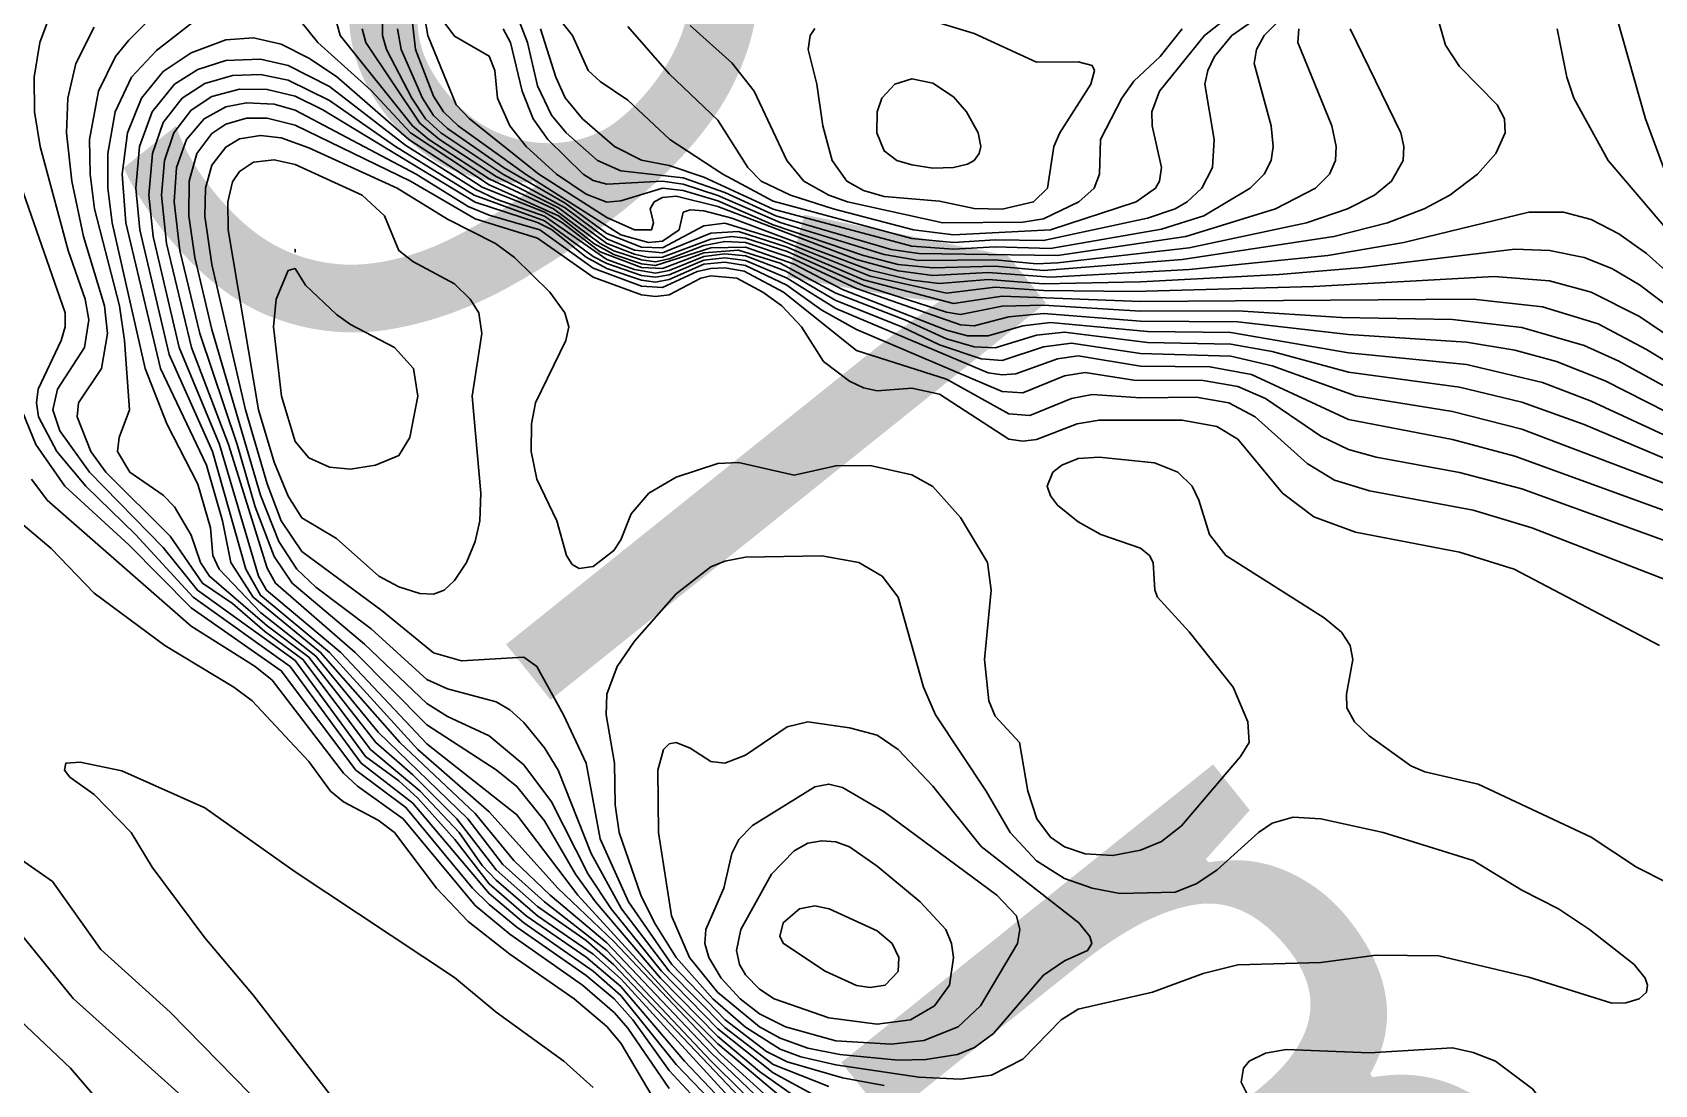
# Model space of a CAD drawing. Extents: x 474277 to 475042, y 254928 to 255625.
# Drawn here: x 474812.76 to 474830.7, y 255439.31 to 255450.95 of the extents above; entities that cross this region are included whole.
import ezdxf

# ---------------------------------------------------------------- set-up
doc = ezdxf.new("R2010")
doc.units = 0
doc.header["$MEASUREMENT"] = 0
doc.layers.add('BaseMapV2_DTM_export_MonNov09090547073261 — entities', color=1, linetype='CONTINUOUS')
doc.styles.get("Standard").update_dxf_attribs({"font": 'romans.shx'})

msp = doc.modelspace()

# ---------------------------------------------------------------- linework, layer by layer
at = {"layer": 'BaseMapV2_DTM_export_MonNov09090547073261 — entities', "color": 15, "linetype": 'Continuous', "true_color": 0xb7484b}
for points in [[(474820.93, 255438.799, 91.25), (474819.191, 255440.635, 91.25), (474818.884, 255440.903, 91.25), (474818.348, 255441.279, 91.25), (474817.888, 255441.685, 91.25), (474817.453, 255442.249, 91.25), (474816.967, 255442.737, 91.25), (474816.559, 255443.093, 91.25), (474815.817, 255444.039, 91.25), (474815.357, 255444.385, 91.25), (474814.717, 255444.933, 91.25), (474814.62, 255445.086, 91.25), (474814.514, 255445.388, 91.25), (474814.33, 255445.7, 91.25), (474814.207, 255445.831, 91.25), (474813.836, 255446.083, 91.25), (474813.7, 255446.313, 91.25), (474813.718, 255446.467, 91.25), (474813.833, 255446.773, 91.25), (474813.777, 255447.54, 91.25), (474813.721, 255447.923, 91.25), (474813.446, 255448.997, 91.25), (474813.398, 255449.38, 91.25), (474813.392, 255449.764, 91.25), (474813.488, 255450.3, 91.25), (474813.678, 255450.684, 91.25), (474813.824, 255450.863, 91.25), (474814.974, 255452.009, 91.25)], [(474817.014, 255451.604, 90), (474817.133, 255450.914, 90), (474817.448, 255450.147, 90), (474817.593, 255449.994, 90), (474818.36, 255449.38, 90), (474819.114, 255448.903, 90), (474819.419, 255448.767, 90), (474819.608, 255448.767, 90), (474819.628, 255448.844, 90), (474819.591, 255448.997, 90), (474819.638, 255449.074, 90), (474819.728, 255449.122, 90), (474819.881, 255449.138, 90), (474820.341, 255449.023, 90), (474821.875, 255448.437, 90), (474822.335, 255448.312, 90), (474822.718, 255448.262, 90), (474823.332, 255448.294, 90), (474824.022, 255448.242, 90), (474825.555, 255448.328, 90), (474827.089, 255448.483, 90), (474827.932, 255448.627, 90), (474829.312, 255448.961, 90), (474829.696, 255448.96, 90), (474830.002, 255448.879, 90), (474830.309, 255448.72, 90), (474830.616, 255448.503, 90), (474831.603, 255447.617, 90)], [(474830.156, 255451.571, 89.5), (474830.602, 255449.994, 89.5), (474830.803, 255449.457, 89.5)], [(474820.955, 255438.889, 91.5), (474820.265, 255439.573, 91.5), (474819.114, 255440.792, 91.5), (474818.423, 255441.329, 91.5), (474817.964, 255441.744, 91.5), (474817.575, 255442.249, 91.5), (474816.584, 255443.206, 91.5), (474815.894, 255444.05, 91.5), (474815.281, 255444.533, 91.5), (474814.823, 255445.01, 91.5), (474814.756, 255445.163, 91.5), (474814.727, 255445.47, 91.5), (474814.59, 255445.952, 91.5), (474814.245, 255446.62, 91.5), (474814.005, 255447.233, 91.5), (474813.641, 255448.844, 91.5), (474813.593, 255449.227, 91.5), (474813.592, 255449.61, 91.5), (474813.673, 255450.07, 91.5), (474813.855, 255450.454, 91.5), (474814.13, 255450.748, 91.5), (474814.929, 255451.374, 91.5)], [(474816.637, 255451.374, 90.75), (474816.631, 255450.914, 90.75), (474816.675, 255450.76, 90.75), (474816.956, 255450.224, 90.75), (474817.109, 255449.994, 90.75), (474817.276, 255449.84, 90.75), (474817.963, 255449.38, 90.75), (474818.654, 255449.01, 90.75), (474819.114, 255448.665, 90.75), (474819.421, 255448.539, 90.75), (474819.728, 255448.511, 90.75), (474820.265, 255448.73, 90.75), (474820.571, 255448.746, 90.75), (474821.108, 255448.575, 90.75), (474821.951, 255448.214, 90.75), (474822.948, 255447.95, 90.75), (474823.485, 255448.033, 90.75), (474825.018, 255447.973, 90.75), (474828.699, 255447.997, 90.75), (474829.466, 255447.914, 90.75), (474830.079, 255447.725, 90.75), (474830.616, 255447.443, 90.75), (474831.713, 255446.773, 90.75)], [(474816.919, 255451.45, 90.25), (474816.998, 255450.76, 90.25), (474817.197, 255450.245, 90.25), (474817.305, 255450.07, 90.25), (474817.47, 255449.917, 90.25), (474818.213, 255449.38, 90.25), (474819.268, 255448.712, 90.25), (474819.574, 255448.624, 90.25), (474819.728, 255448.639, 90.25), (474819.914, 255448.767, 90.25), (474819.958, 255448.96, 90.25), (474820.034, 255448.986, 90.25), (474820.188, 255448.977, 90.25), (474820.495, 255448.896, 90.25), (474822.028, 255448.319, 90.25), (474822.488, 255448.21, 90.25), (474822.795, 255448.17, 90.25), (474823.332, 255448.216, 90.25), (474823.945, 255448.169, 90.25), (474825.018, 255448.189, 90.25), (474826.552, 255448.271, 90.25), (474827.472, 255448.347, 90.25), (474829.159, 255448.55, 90.25), (474829.542, 255448.538, 90.25), (474829.926, 255448.458, 90.25), (474830.232, 255448.336, 90.25), (474830.539, 255448.157, 90.25), (474831.862, 255447.157, 90.25)], [(474818.348, 255451.401, 88.75), (474818.734, 255450.914, 88.75), (474818.905, 255450.53, 88.75), (474819.038, 255450.405, 88.75), (474819.344, 255450.202, 88.75), (474819.809, 255449.764, 88.75), (474820.395, 255449.38, 88.75), (474820.955, 255449.084, 88.75), (474822.488, 255448.671, 88.75), (474822.948, 255448.625, 88.75), (474823.408, 255448.654, 88.75), (474823.945, 255448.646, 88.75), (474825.095, 255448.894, 88.75), (474825.401, 255448.997, 88.75), (474825.532, 255449.074, 88.75), (474825.695, 255449.227, 88.75), (474825.814, 255449.457, 88.75), (474825.833, 255449.764, 88.75), (474825.73, 255450.377, 88.75), (474825.761, 255450.53, 88.75), (474825.834, 255450.684, 88.75), (474826.029, 255450.914, 88.75), (474826.475, 255451.226, 88.75)], [(474818.381, 255450.99, 89), (474818.55, 255450.454, 89), (474818.654, 255450.225, 89), (474818.844, 255449.994, 89), (474819.197, 255449.687, 89), (474819.498, 255449.538, 89), (474819.804, 255449.479, 89), (474820.188, 255449.348, 89), (474820.955, 255448.996, 89), (474822.488, 255448.586, 89), (474822.948, 255448.553, 89), (474823.408, 255448.576, 89), (474824.022, 255448.56, 89), (474825.248, 255448.772, 89), (474825.717, 255448.92, 89), (474826.232, 255449.227, 89), (474826.386, 255449.38, 89), (474826.463, 255449.534, 89), (474826.484, 255449.687, 89), (474826.464, 255449.917, 89), (474826.276, 255450.607, 89), (474826.299, 255450.76, 89), (474826.384, 255450.914, 89), (474826.84, 255451.374, 89)], [(474820.801, 255438.695, 90.75), (474819.972, 255439.566, 90.75), (474819.268, 255440.393, 90.75), (474818.884, 255440.72, 90.75), (474818.222, 255441.176, 90.75), (474817.811, 255441.531, 90.75), (474817.432, 255442.019, 90.75), (474817.021, 255442.479, 90.75), (474816.814, 255442.669, 90.75), (474816.444, 255442.939, 90.75), (474815.664, 255443.999, 90.75), (474814.586, 255444.78, 90.75), (474814.207, 255445.25, 90.75), (474813.389, 255446.083, 90.75), (474813.061, 255446.543, 90.75), (474812.986, 255446.773, 90.75), (474813.036, 255447.003, 90.75), (474813.335, 255447.463, 90.75), (474813.383, 255447.77, 90.75), (474813.343, 255448, 90.75), (474813.156, 255448.537, 90.75), (474812.845, 255449.687, 90.75), (474812.781, 255450.07, 90.75), (474812.777, 255450.454, 90.75), (474812.841, 255450.837, 90.75), (474812.98, 255451.213, 90.75)], [(474816.102, 255451.144, 91.25), (474816.164, 255450.914, 91.25), (474816.965, 255449.917, 91.25), (474817.145, 255449.764, 91.25), (474817.811, 255449.331, 91.25), (474818.522, 255448.997, 91.25), (474819.038, 255448.613, 91.25), (474819.191, 255448.532, 91.25), (474819.498, 255448.432, 91.25), (474819.651, 255448.413, 91.25), (474819.804, 255448.444, 91.25), (474820.188, 255448.594, 91.25), (474820.418, 255448.637, 91.25), (474820.648, 255448.624, 91.25), (474821.143, 255448.46, 91.25), (474821.875, 255448.115, 91.25), (474823.025, 255447.713, 91.25), (474823.178, 255447.705, 91.25), (474823.562, 255447.804, 91.25), (474823.945, 255447.839, 91.25), (474825.018, 255447.755, 91.25), (474826.092, 255447.748, 91.25), (474827.319, 255447.606, 91.25), (474828.622, 255447.522, 91.25), (474829.159, 255447.433, 91.25), (474829.619, 255447.308, 91.25), (474830.156, 255447.095, 91.25), (474831.306, 255446.513, 91.25)], [(474819.344, 255451.015, 88.5), (474819.804, 255450.491, 88.5), (474820.341, 255449.98, 88.5), (474820.672, 255449.457, 88.5), (474820.822, 255449.304, 88.5), (474821.145, 255449.15, 88.5), (474821.617, 255448.997, 88.5), (474822.506, 255448.767, 88.5), (474822.948, 255448.711, 88.5), (474824.022, 255448.766, 88.5), (474824.968, 255449.074, 88.5), (474825.183, 255449.227, 88.5), (474825.228, 255449.304, 88.5), (474825.25, 255449.457, 88.5), (474825.146, 255449.917, 88.5), (474825.141, 255450.07, 88.5), (474825.227, 255450.3, 88.5), (474825.725, 255450.914, 88.5), (474826.015, 255451.144, 88.5)], [(474823.485, 255448.996, 88), (474823.835, 255449.074, 88), (474823.988, 255449.227, 88), (474824.059, 255449.687, 88), (474824.125, 255449.84, 88), (474824.466, 255450.377, 88), (474824.509, 255450.53, 88), (474824.482, 255450.584, 88), (474824.328, 255450.625, 88), (474823.868, 255450.619, 88), (474823.178, 255450.936, 88), (474822.641, 255451.101, 88)], [(474820.737, 255438.876, 91), (474819.268, 255440.48, 91), (474818.961, 255440.753, 91), (474818.348, 255441.177, 91), (474817.888, 255441.569, 91), (474817.734, 255441.733, 91), (474817.478, 255442.096, 91), (474817.048, 255442.556, 91), (474816.499, 255443.016, 91), (474815.752, 255444.013, 91), (474815.331, 255444.32, 91), (474814.974, 255444.631, 91), (474814.641, 255444.856, 91), (474814.284, 255445.375, 91), (474813.57, 255446.083, 91), (474813.406, 255446.313, 91), (474813.253, 255446.697, 91), (474813.267, 255446.85, 91), (474813.524, 255447.233, 91), (474813.591, 255447.617, 91), (474813.557, 255447.923, 91), (474813.325, 255448.69, 91), (474813.195, 255449.304, 91), (474813.134, 255449.84, 91), (474813.15, 255450.224, 91), (474813.239, 255450.607, 91), (474813.44, 255451.007, 91)], [(474815.733, 255451.067, 91.5), (474815.918, 255450.837, 91.5), (474816.507, 255450.306, 91.5), (474816.94, 255449.84, 91.5), (474817.811, 255449.262, 91.5), (474818.578, 255448.92, 91.5), (474818.97, 255448.613, 91.5), (474819.191, 255448.491, 91.5), (474819.498, 255448.391, 91.5), (474819.651, 255448.372, 91.5), (474820.265, 255448.568, 91.5), (474820.648, 255448.575, 91.5), (474821.185, 255448.386, 91.5), (474821.721, 255448.106, 91.5), (474822.872, 255447.655, 91.5), (474823.102, 255447.592, 91.5), (474823.332, 255447.591, 91.5), (474823.715, 255447.705, 91.5), (474824.022, 255447.739, 91.5), (474825.095, 255447.639, 91.5), (474826.015, 255447.63, 91.5), (474827.319, 255447.406, 91.5), (474828.622, 255447.274, 91.5), (474829.466, 255447.077, 91.5), (474830.002, 255446.871, 91.5), (474831.204, 255446.313, 91.5)], [(474816.408, 255450.99, 91), (474816.448, 255450.837, 91), (474817.044, 255449.947, 91), (474817.262, 255449.764, 91), (474817.888, 255449.355, 91), (474818.578, 255449.01, 91), (474819.114, 255448.614, 91), (474819.421, 255448.495, 91), (474819.574, 255448.459, 91), (474819.728, 255448.464, 91), (474820.265, 255448.663, 91), (474820.495, 255448.693, 91), (474820.648, 255448.675, 91), (474821.108, 255448.526, 91), (474821.951, 255448.151, 91), (474822.872, 255447.853, 91), (474823.025, 255447.827, 91), (474823.485, 255447.921, 91), (474823.945, 255447.931, 91), (474825.018, 255447.864, 91), (474826.092, 255447.87, 91), (474827.242, 255447.797, 91), (474828.469, 255447.772, 91), (474829.236, 255447.684, 91), (474829.926, 255447.486, 91), (474830.309, 255447.311, 91), (474831.536, 255446.636, 91)], [(474816.798, 255450.99, 90.5), (474816.839, 255450.76, 90.5), (474817.074, 255450.224, 90.5), (474817.197, 255450.03, 90.5), (474817.351, 255449.886, 90.5), (474817.971, 255449.457, 90.5), (474818.654, 255449.061, 90.5), (474819.114, 255448.724, 90.5), (474819.498, 255448.573, 90.5), (474819.728, 255448.565, 90.5), (474820.188, 255448.81, 90.5), (474820.418, 255448.839, 90.5), (474821.031, 255448.652, 90.5), (474822.028, 255448.254, 90.5), (474822.872, 255448.066, 90.5), (474823.408, 255448.131, 90.5), (474823.945, 255448.094, 90.5), (474824.942, 255448.082, 90.5), (474826.935, 255448.137, 90.5), (474828.929, 255448.251, 90.5), (474829.542, 255448.203, 90.5), (474830.002, 255448.076, 90.5), (474830.539, 255447.806, 90.5), (474831.725, 255447.003, 90.5)], [(474817.309, 255451.067, 89.75), (474817.427, 255450.909, 89.75), (474817.811, 255450.687, 89.75), (474817.873, 255450.53, 89.75), (474817.905, 255450.224, 89.75), (474818.042, 255449.917, 89.75), (474818.222, 255449.687, 89.75), (474818.555, 255449.38, 89.75), (474818.884, 255449.16, 89.75), (474819.114, 255449.072, 89.75), (474819.268, 255449.088, 89.75), (474819.728, 255449.227, 89.75), (474819.958, 255449.201, 89.75), (474820.341, 255449.088, 89.75), (474820.955, 255448.822, 89.75), (474821.951, 255448.482, 89.75), (474822.335, 255448.382, 89.75), (474822.718, 255448.345, 89.75), (474823.408, 255448.364, 89.75), (474823.945, 255448.315, 89.75), (474825.478, 255448.436, 89.75), (474827.157, 255448.69, 89.75), (474827.75, 255448.844, 89.75), (474828.155, 255448.997, 89.75), (474828.44, 255449.15, 89.75), (474828.745, 255449.38, 89.75), (474828.948, 255449.61, 89.75), (474829.051, 255449.84, 89.75), (474829.043, 255449.994, 89.75), (474828.961, 255450.147, 89.75), (474828.546, 255450.571, 89.75), (474828.392, 255450.807, 89.75), (474828.318, 255451.067, 89.75)], [(474817.967, 255450.99, 89.5), (474818.049, 255450.837, 89.5), (474818.175, 255450.3, 89.5), (474818.298, 255449.994, 89.5), (474818.462, 255449.764, 89.5), (474818.853, 255449.38, 89.5), (474818.961, 255449.312, 89.5), (474819.114, 255449.269, 89.5), (474819.728, 255449.305, 89.5), (474819.958, 255449.269, 89.5), (474820.341, 255449.147, 89.5), (474821.031, 255448.848, 89.5), (474822.181, 255448.491, 89.5), (474822.565, 255448.428, 89.5), (474823.408, 255448.434, 89.5), (474823.868, 255448.39, 89.5), (474824.098, 255448.4, 89.5), (474825.555, 255448.566, 89.5), (474826.855, 255448.844, 89.5), (474827.308, 255448.997, 89.5), (474827.607, 255449.15, 89.5), (474827.794, 255449.304, 89.5), (474827.922, 255449.534, 89.5), (474827.932, 255449.687, 89.5), (474827.897, 255449.84, 89.5), (474827.336, 255450.99, 89.5)], [(474818.146, 255451.067, 89.25), (474818.234, 255450.837, 89.25), (474818.348, 255450.36, 89.25), (474818.501, 255450.034, 89.25), (474818.665, 255449.84, 89.25), (474819.011, 255449.534, 89.25), (474819.268, 255449.42, 89.25), (474819.958, 255449.342, 89.25), (474820.418, 255449.179, 89.25), (474820.984, 255448.92, 89.25), (474822.258, 255448.548, 89.25), (474822.565, 255448.503, 89.25), (474824.098, 255448.483, 89.25), (474825.519, 255448.69, 89.25), (474826.511, 255448.997, 89.25), (474826.954, 255449.227, 89.25), (474827.107, 255449.38, 89.25), (474827.173, 255449.534, 89.25), (474827.181, 255449.687, 89.25), (474827.134, 255449.917, 89.25), (474826.758, 255450.837, 89.25), (474826.77, 255450.99, 89.25)], [(474820.034, 255451.027, 88.25), (474820.495, 255450.615, 88.25), (474820.743, 255450.3, 88.25), (474821.103, 255449.534, 88.25), (474821.291, 255449.304, 88.25), (474821.569, 255449.15, 88.25), (474821.775, 255449.074, 88.25), (474822.832, 255448.844, 88.25), (474823.715, 255448.852, 88.25), (474823.945, 255448.888, 88.25), (474824.334, 255449.074, 88.25), (474824.503, 255449.227, 88.25), (474824.563, 255449.38, 88.25), (474824.576, 255449.764, 88.25), (474824.812, 255450.224, 88.25), (474824.942, 255450.412, 88.25), (474825.234, 255450.684, 88.25), (474825.478, 255450.988, 88.25)], [(474821.415, 255450.994, 88), (474821.364, 255450.914, 88), (474821.34, 255450.76, 88), (474821.438, 255450.377, 88), (474821.504, 255449.917, 88), (474821.605, 255449.534, 88), (474821.769, 255449.304, 88), (474821.951, 255449.201, 88), (474822.181, 255449.135, 88), (474822.795, 255449.081, 88), (474823.178, 255449.003, 88), (474823.485, 255448.996, 88)], [(474829.627, 255450.99, 89.75), (474829.735, 255450.454, 89.75), (474829.812, 255450.224, 89.75), (474830.192, 255449.534, 89.75), (474831.105, 255448.46, 89.75)], [(474821.01, 255438.952, 91.75), (474820.265, 255439.665, 91.75), (474819.114, 255440.878, 91.75), (474818.486, 255441.406, 91.75), (474818.084, 255441.789, 91.75), (474817.658, 255442.307, 91.75), (474816.822, 255443.093, 91.75), (474815.947, 255444.09, 91.75), (474815.2, 255444.703, 91.75), (474814.952, 255445.086, 91.75), (474814.861, 255445.546, 91.75), (474814.684, 255446.16, 91.75), (474814.177, 255447.233, 91.75), (474813.791, 255448.844, 91.75), (474813.753, 255449.38, 91.75), (474813.81, 255449.84, 91.75), (474813.964, 255450.224, 91.75), (474814.207, 255450.518, 91.75), (474814.514, 255450.725, 91.75), (474814.897, 255450.866, 91.75), (474815.204, 255450.89, 91.75), (474815.511, 255450.819, 91.75), (474815.817, 255450.666, 91.75), (474816.124, 255450.463, 91.75), (474816.922, 255449.764, 91.75), (474817.734, 255449.239, 91.75), (474818.424, 255448.961, 91.75), (474818.623, 255448.844, 91.75), (474819.038, 255448.522, 91.75), (474819.498, 255448.349, 91.75), (474819.728, 255448.338, 91.75), (474820.188, 255448.511, 91.75), (474820.571, 255448.54, 91.75), (474821.031, 255448.395, 91.75), (474821.645, 255448.064, 91.75), (474822.411, 255447.77, 91.75), (474822.872, 255447.56, 91.75), (474823.178, 255447.47, 91.75), (474823.408, 255447.461, 91.75), (474823.868, 255447.601, 91.75), (474824.175, 255447.633, 91.75), (474825.095, 255447.519, 91.75), (474826.015, 255447.502, 91.75), (474826.475, 255447.42, 91.75), (474827.319, 255447.19, 91.75), (474828.546, 255447.026, 91.75), (474829.236, 255446.86, 91.75), (474829.926, 255446.611, 91.75), (474832.447, 255445.546, 91.75)], [(474821.978, 255438.186, 92), (474820.375, 255439.642, 92), (474819.191, 255440.891, 92), (474818.573, 255441.483, 92), (474817.81, 255442.326, 92), (474817.023, 255443.016, 92), (474816.047, 255444.09, 92), (474815.281, 255444.722, 92), (474815.118, 255445.01, 92), (474814.751, 255446.313, 92), (474814.271, 255447.387, 92), (474813.946, 255448.767, 92), (474813.903, 255449.227, 92), (474813.945, 255449.687, 92), (474814.085, 255450.07, 92), (474814.332, 255450.377, 92), (474814.59, 255450.541, 92), (474814.897, 255450.638, 92), (474815.281, 255450.654, 92), (474815.587, 255450.585, 92), (474816.047, 255450.352, 92), (474816.891, 255449.7, 92), (474817.658, 255449.215, 92), (474817.888, 255449.103, 92), (474818.424, 255448.916, 92), (474819.114, 255448.438, 92), (474819.421, 255448.328, 92), (474819.651, 255448.287, 92), (474819.804, 255448.317, 92), (474820.188, 255448.472, 92), (474820.418, 255448.5, 92), (474820.648, 255448.478, 92), (474821.094, 255448.307, 92), (474821.645, 255447.985, 92), (474822.378, 255447.693, 92), (474822.795, 255447.495, 92), (474823.255, 255447.338, 92), (474823.485, 255447.321, 92), (474823.945, 255447.47, 92), (474824.252, 255447.511, 92), (474825.018, 255447.398, 92), (474826.015, 255447.368, 92), (474826.475, 255447.259, 92), (474827.395, 255446.929, 92), (474828.469, 255446.755, 92), (474829.236, 255446.559, 92), (474831.701, 255445.623, 92)], [(474821.48, 255438.799, 92.25), (474820.341, 255439.759, 92.25), (474819.843, 255440.256, 92.25), (474818.794, 255441.406, 92.25), (474818.118, 255442.294, 92.25), (474817.121, 255443.078, 92.25), (474816.171, 255444.09, 92.25), (474815.347, 255444.78, 92.25), (474815.26, 255444.933, 92.25), (474814.829, 255446.39, 92.25), (474814.383, 255447.463, 92.25), (474814.095, 255448.69, 92.25), (474814.047, 255449.15, 92.25), (474814.086, 255449.61, 92.25), (474814.207, 255449.953, 92.25), (474814.416, 255450.224, 92.25), (474814.667, 255450.385, 92.25), (474814.974, 255450.474, 92.25), (474815.281, 255450.483, 92.25), (474815.587, 255450.422, 92.25), (474816.047, 255450.198, 92.25), (474816.777, 255449.687, 92.25), (474817.645, 255449.15, 92.25), (474818.424, 255448.866, 92.25), (474818.961, 255448.47, 92.25), (474819.114, 255448.392, 92.25), (474819.498, 255448.259, 92.25), (474819.651, 255448.241, 92.25), (474819.804, 255448.268, 92.25), (474820.188, 255448.429, 92.25), (474820.418, 255448.456, 92.25), (474820.648, 255448.427, 92.25), (474821.108, 255448.231, 92.25), (474821.645, 255447.896, 92.25), (474823.332, 255447.185, 92.25), (474823.485, 255447.16, 92.25), (474823.638, 255447.174, 92.25), (474824.098, 255447.34, 92.25), (474824.328, 255447.37, 92.25), (474825.018, 255447.257, 92.25), (474825.785, 255447.251, 92.25), (474826.245, 255447.165, 92.25), (474827.319, 255446.667, 92.25), (474828.469, 255446.444, 92.25), (474829.159, 255446.261, 92.25), (474831.766, 255445.315, 92.25)], [(474822.948, 255449.454, 87.75), (474823.102, 255449.491, 87.75), (474823.177, 255449.534, 87.75), (474823.232, 255449.61, 87.75), (474823.25, 255449.687, 87.75), (474823.223, 255449.84, 87.75), (474823.094, 255450.07, 87.75), (474822.948, 255450.237, 87.75), (474822.718, 255450.387, 87.75), (474822.488, 255450.438, 87.75), (474822.298, 255450.377, 87.75), (474822.157, 255450.224, 87.75), (474822.103, 255450.07, 87.75), (474822.1, 255449.84, 87.75), (474822.181, 255449.639, 87.75), (474822.322, 255449.534, 87.75), (474822.488, 255449.483, 87.75), (474822.718, 255449.448, 87.75), (474822.948, 255449.454, 87.75)], [(474821.833, 255438.722, 92.5), (474820.801, 255439.454, 92.5), (474820.341, 255439.841, 92.5), (474819.706, 255440.486, 92.5), (474818.988, 255441.329, 92.5), (474818.768, 255441.636, 92.5), (474818.424, 255442.226, 92.5), (474818.118, 255442.607, 92.5), (474817.888, 255442.79, 92.5), (474817.121, 255443.289, 92.5), (474816.328, 255444.09, 92.5), (474815.447, 255444.856, 92.5), (474815.357, 255445.021, 92.5), (474814.928, 255446.39, 92.5), (474814.519, 255447.463, 92.5), (474814.241, 255448.613, 92.5), (474814.186, 255449.15, 92.5), (474814.219, 255449.534, 92.5), (474814.323, 255449.84, 92.5), (474814.514, 255450.091, 92.5), (474814.744, 255450.241, 92.5), (474815.051, 255450.322, 92.5), (474815.357, 255450.32, 92.5), (474815.664, 255450.243, 92.5), (474815.971, 255450.092, 92.5), (474817.658, 255449.07, 92.5), (474818.348, 255448.846, 92.5), (474818.501, 255448.768, 92.5), (474818.884, 255448.463, 92.5), (474819.114, 255448.338, 92.5), (474819.498, 255448.207, 92.5), (474819.651, 255448.187, 92.5), (474819.804, 255448.215, 92.5), (474820.188, 255448.384, 92.5), (474820.418, 255448.406, 92.5), (474820.648, 255448.37, 92.5), (474821.106, 255448.153, 92.5), (474821.491, 255447.876, 92.5), (474821.875, 255447.663, 92.5), (474823.485, 255446.977, 92.5), (474823.715, 255446.962, 92.5), (474824.175, 255447.151, 92.5), (474824.405, 255447.187, 92.5), (474824.942, 255447.104, 92.5), (474825.709, 255447.1, 92.5), (474826.092, 255447.034, 92.5), (474826.399, 255446.9, 92.5), (474827.012, 255446.483, 92.5), (474827.319, 255446.335, 92.5), (474827.625, 255446.251, 92.5), (474828.546, 255446.08, 92.5), (474829.236, 255445.899, 92.5), (474831.689, 255445.01, 92.5)], [(474821.415, 255439.188, 92.75), (474820.955, 255439.439, 92.75), (474820.341, 255439.924, 92.75), (474819.717, 255440.562, 92.75), (474819.161, 255441.253, 92.75), (474818.908, 255441.636, 92.75), (474818.501, 255442.436, 92.75), (474818.194, 255442.846, 92.75), (474817.811, 255443.169, 92.75), (474817.351, 255443.382, 92.75), (474817.121, 255443.524, 92.75), (474816.431, 255444.182, 92.75), (474815.631, 255444.856, 92.75), (474815.434, 255445.152, 92.75), (474815.222, 255445.7, 92.75), (474815.024, 255446.39, 92.75), (474814.611, 255447.617, 92.75), (474814.39, 255448.537, 92.75), (474814.327, 255449.074, 92.75), (474814.353, 255449.457, 92.75), (474814.462, 255449.764, 92.75), (474814.657, 255449.994, 92.75), (474814.897, 255450.126, 92.75), (474815.127, 255450.171, 92.75), (474815.434, 255450.155, 92.75), (474815.664, 255450.088, 92.75), (474817.003, 255449.38, 92.75), (474817.581, 255449.025, 92.75), (474817.811, 255448.929, 92.75), (474818.373, 255448.767, 92.75), (474818.961, 255448.341, 92.75), (474819.498, 255448.143, 92.75), (474819.728, 255448.129, 92.75), (474820.111, 255448.303, 92.75), (474820.265, 255448.338, 92.75), (474820.418, 255448.345, 92.75), (474820.631, 255448.307, 92.75), (474821.069, 255448.077, 92.75), (474821.875, 255447.429, 92.75), (474822.872, 255447.115, 92.75), (474823.562, 255446.728, 92.75), (474823.792, 255446.711, 92.75), (474824.252, 255446.898, 92.75), (474824.482, 255446.942, 92.75), (474825.018, 255446.906, 92.75), (474825.632, 255446.915, 92.75), (474825.996, 255446.85, 92.75), (474826.286, 255446.697, 92.75), (474826.859, 255446.182, 92.75), (474827.165, 255445.997, 92.75), (474827.549, 255445.879, 92.75), (474828.699, 255445.664, 92.75), (474829.348, 255445.47, 92.75), (474831.383, 255444.678, 92.75)], [(474821.568, 255439.288, 93), (474820.955, 255439.532, 93), (474820.418, 255439.94, 93), (474819.802, 255440.562, 93), (474819.274, 255441.253, 93), (474818.939, 255441.866, 93), (474818.575, 255442.786, 93), (474818.424, 255443.034, 93), (474818.194, 255443.315, 93), (474818.041, 255443.455, 93), (474817.888, 255443.545, 93), (474817.351, 255443.686, 93), (474817.121, 255443.79, 93), (474816.507, 255444.35, 93), (474815.894, 255444.812, 93), (474815.684, 255445.01, 93), (474815.484, 255445.316, 93), (474815.281, 255445.829, 93), (474814.744, 255447.664, 93), (474814.554, 255448.46, 93), (474814.488, 255448.92, 93), (474814.492, 255449.304, 93), (474814.577, 255449.61, 93), (474814.744, 255449.83, 93), (474814.897, 255449.933, 93), (474815.127, 255450, 93), (474815.357, 255450.001, 93), (474815.664, 255449.922, 93), (474816.943, 255449.304, 93), (474817.658, 255448.887, 93), (474818.348, 255448.674, 93), (474818.961, 255448.242, 93), (474819.498, 255448.047, 93), (474819.651, 255448.028, 93), (474819.804, 255448.048, 93), (474820.152, 255448.23, 93), (474820.265, 255448.255, 93), (474820.552, 255448.23, 93), (474820.838, 255448.077, 93), (474821.049, 255447.923, 93), (474821.265, 255447.693, 93), (474821.51, 255447.31, 93), (474821.798, 255447.09, 93), (474821.951, 255447.016, 93), (474822.105, 255446.983, 93), (474822.488, 255447.015, 93), (474822.795, 255446.946, 93), (474823.562, 255446.45, 93), (474823.715, 255446.426, 93), (474823.868, 255446.447, 93), (474824.315, 255446.62, 93), (474824.558, 255446.661, 93), (474825.478, 255446.66, 93), (474825.862, 255446.59, 93), (474826.092, 255446.448, 93), (474826.589, 255445.853, 93), (474826.935, 255445.592, 93), (474827.395, 255445.421, 93), (474828.546, 255445.199, 93), (474829.149, 255445.01, 93), (474830.757, 255444.166, 93)], [(474820.801, 255438.573, 90.5), (474819.881, 255439.532, 90.5), (474819.268, 255440.296, 90.5), (474818.961, 255440.565, 90.5), (474818.195, 255441.099, 90.5), (474817.811, 255441.421, 90.5), (474816.967, 255442.423, 90.5), (474816.394, 255442.863, 90.5), (474815.61, 255443.936, 90.5), (474814.536, 255444.703, 90.5), (474813.9, 255445.396, 90.5), (474813.351, 255445.93, 90.5), (474813.03, 255446.313, 90.5), (474812.827, 255446.697, 90.5), (474812.805, 255446.85, 90.5), (474812.823, 255447.003, 90.5), (474813.077, 255447.54, 90.5), (474813.12, 255447.693, 90.5), (474813.122, 255447.847, 90.5), (474812.428, 255449.84, 90.5)], [(474822.181, 255439.3, 93.25), (474821.721, 255439.383, 93.25), (474821.108, 255439.559, 93.25), (474820.878, 255439.676, 93.25), (474820.424, 255440.026, 93.25), (474819.832, 255440.639, 93.25), (474819.354, 255441.329, 93.25), (474819.038, 255442.027, 93.25), (474818.884, 255442.863, 93.25), (474818.635, 255443.399, 93.25), (474818.34, 255443.936, 93.25), (474818.194, 255444.039, 93.25), (474817.504, 255443.996, 93.25), (474817.197, 255444.087, 93.25), (474816.629, 255444.55, 93.25), (474815.741, 255445.206, 93.25), (474815.512, 255445.546, 93.25), (474815.357, 255445.956, 93.25), (474815.117, 255446.773, 93.25), (474814.743, 255448.383, 93.25), (474814.667, 255448.918, 93.25), (474814.673, 255449.227, 93.25), (474814.744, 255449.482, 93.25), (474814.897, 255449.682, 93.25), (474815.051, 255449.771, 93.25), (474815.281, 255449.811, 93.25), (474815.511, 255449.782, 93.25), (474815.817, 255449.671, 93.25), (474816.794, 255449.227, 93.25), (474817.351, 255448.885, 93.25), (474817.883, 255448.613, 93.25), (474818.092, 255448.46, 93.25), (474818.482, 255448.077, 93.25), (474818.647, 255447.847, 93.25), (474818.693, 255447.693, 93.25), (474818.658, 255447.54, 93.25), (474818.324, 255446.85, 93.25), (474818.279, 255446.62, 93.25), (474818.277, 255446.313, 93.25), (474818.34, 255446.006, 93.25), (474818.561, 255445.546, 93.25), (474818.666, 255445.163, 93.25), (474818.731, 255445.063, 93.25), (474818.808, 255445.019, 93.25), (474818.961, 255445.04, 93.25), (474819.191, 255445.218, 93.25), (474819.268, 255445.334, 93.25), (474819.381, 255445.623, 93.25), (474819.578, 255445.853, 93.25), (474819.881, 255446.028, 93.25), (474820.341, 255446.181, 93.25), (474820.571, 255446.192, 93.25), (474821.185, 255446.053, 93.25), (474821.645, 255446.156, 93.25), (474822.028, 255446.157, 93.25), (474822.488, 255446.055, 93.25), (474822.718, 255445.924, 93.25), (474823.025, 255445.582, 93.25), (474823.325, 255445.086, 93.25), (474823.365, 255444.78, 93.25), (474823.292, 255444.013, 93.25), (474823.338, 255443.553, 93.25), (474823.408, 255443.383, 93.25), (474823.677, 255443.093, 93.25), (474823.772, 255442.556, 93.25), (474823.872, 255442.249, 93.25), (474824.022, 255442.046, 93.25), (474824.175, 255441.938, 93.25), (474824.405, 255441.862, 93.25), (474824.712, 255441.843, 93.25), (474825.018, 255441.903, 93.25), (474825.248, 255441.999, 93.25), (474825.469, 255442.173, 93.25), (474826.124, 255442.939, 93.25), (474826.219, 255443.093, 93.25), (474826.204, 255443.323, 93.25), (474826.042, 255443.706, 93.25), (474825.555, 255444.319, 93.25), (474825.206, 255444.703, 93.25), (474825.176, 255444.78, 93.25), (474825.156, 255445.086, 93.25), (474825.116, 255445.163, 93.25), (474825.018, 255445.242, 93.25), (474824.579, 255445.393, 93.25), (474824.328, 255445.535, 93.25), (474824.098, 255445.721, 93.25), (474824.022, 255445.823, 93.25), (474823.986, 255445.93, 93.25), (474824.047, 255446.083, 93.25), (474824.146, 255446.16, 93.25), (474824.328, 255446.237, 93.25), (474824.558, 255446.249, 93.25), (474825.172, 255446.186, 93.25), (474825.429, 255446.083, 93.25), (474825.587, 255445.93, 93.25), (474825.664, 255445.776, 93.25), (474825.78, 255445.393, 93.25), (474825.962, 255445.163, 93.25), (474827.049, 255444.473, 93.25), (474827.242, 255444.313, 93.25), (474827.337, 255444.166, 93.25), (474827.366, 255444.013, 93.25), (474827.296, 255443.63, 93.25), (474827.301, 255443.476, 93.25), (474827.384, 255443.323, 93.25), (474827.545, 255443.169, 93.25), (474828.009, 255442.834, 93.25), (474828.162, 255442.77, 93.25), (474828.753, 255442.633, 93.25), (474830.002, 255442.045, 93.25), (474830.503, 255441.713, 93.25), (474830.846, 255441.542, 93.25)], [(474817.312, 255444.78, 93.5), (474817.197, 255444.734, 93.5), (474817.044, 255444.743, 93.5), (474816.814, 255444.817, 93.5), (474816.59, 255444.933, 93.5), (474816.124, 255445.352, 93.5), (474815.741, 255445.578, 93.5), (474815.587, 255445.817, 93.5), (474815.434, 255446.196, 93.5), (474815.26, 255446.773, 93.5), (474814.924, 255448.767, 93.5), (474814.919, 255449.074, 93.5), (474814.974, 255449.296, 93.5), (474815.051, 255449.41, 93.5), (474815.204, 255449.514, 93.5), (474815.434, 255449.541, 93.5), (474815.664, 255449.49, 93.5), (474816.408, 255449.15, 93.5), (474816.653, 255448.92, 93.5), (474816.814, 255448.536, 93.5), (474816.967, 255448.416, 93.5), (474817.427, 255448.169, 93.5), (474817.603, 255448, 93.5), (474817.699, 255447.847, 93.5), (474817.732, 255447.617, 93.5), (474817.622, 255446.927, 93.5), (474817.719, 255445.853, 93.5), (474817.709, 255445.546, 93.5), (474817.656, 255445.316, 93.5), (474817.56, 255445.086, 93.5), (474817.427, 255444.885, 93.5), (474817.312, 255444.78, 93.5)], [(474815.666, 255448.537, 93.75), (474815.664, 255448.522, 93.75), (474815.664, 255448.55, 93.75), (474815.666, 255448.537, 93.75)], [(474816.554, 255446.16, 93.75), (474816.277, 255446.116, 93.75), (474816.047, 255446.14, 93.75), (474815.817, 255446.242, 93.75), (474815.664, 255446.424, 93.75), (474815.515, 255446.927, 93.75), (474815.425, 255447.693, 93.75), (474815.454, 255448, 93.75), (474815.587, 255448.314, 93.75), (474815.664, 255448.336, 93.75), (474815.779, 255448.153, 93.75), (474816.124, 255447.829, 93.75), (474816.277, 255447.718, 93.75), (474816.764, 255447.463, 93.75), (474816.976, 255447.233, 93.75), (474817.023, 255446.927, 93.75), (474816.935, 255446.467, 93.75), (474816.814, 255446.268, 93.75), (474816.554, 255446.16, 93.75)], [(474820.571, 255438.64, 90.25), (474819.804, 255439.464, 90.25), (474819.401, 255440.026, 90.25), (474819.193, 255440.256, 90.25), (474818.884, 255440.514, 90.25), (474818.118, 255441.051, 90.25), (474817.811, 255441.301, 90.25), (474817.626, 255441.483, 90.25), (474816.891, 255442.375, 90.25), (474816.337, 255442.786, 90.25), (474815.511, 255443.888, 90.25), (474814.514, 255444.583, 90.25), (474813.824, 255445.282, 90.25), (474813.118, 255445.93, 90.25), (474812.797, 255446.39, 90.25), (474812.61, 255446.85, 90.25)], [(474819.804, 255439.265, 90), (474819.344, 255439.934, 90), (474819.198, 255440.102, 90), (474818.845, 255440.409, 90), (474818.041, 255440.974, 90), (474817.658, 255441.29, 90), (474816.86, 255442.249, 90), (474816.354, 255442.611, 90), (474816.201, 255442.754, 90), (474815.411, 255443.783, 90), (474815.223, 255443.936, 90), (474814.514, 255444.381, 90), (474812.923, 255445.776, 90), (474812.75, 255446.006, 90)], [(474819.616, 255439.182, 89.75), (474819.268, 255439.766, 89.75), (474819.114, 255439.951, 89.75), (474818.751, 255440.256, 89.75), (474818.041, 255440.752, 89.75), (474817.581, 255441.113, 89.75), (474817.23, 255441.483, 89.75), (474816.766, 255442.096, 89.75), (474816.584, 255442.235, 89.75), (474816.201, 255442.438, 89.75), (474816.057, 255442.556, 89.75), (474815.817, 255442.885, 89.75), (474815.19, 255443.553, 89.75), (474814.986, 255443.706, 89.75), (474814.222, 255444.166, 89.75), (474813.44, 255444.744, 89.75), (474812.966, 255445.24, 89.75), (474812.514, 255445.623, 89.75)], [(474823.369, 255439.412, 93.5), (474823.025, 255439.368, 93.5), (474822.565, 255439.391, 93.5), (474821.645, 255439.527, 93.5), (474821.261, 255439.614, 93.5), (474821.031, 255439.699, 93.5), (474820.648, 255439.945, 93.5), (474820.286, 255440.256, 93.5), (474819.882, 255440.716, 93.5), (474819.642, 255441.099, 93.5), (474819.488, 255441.406, 93.5), (474819.248, 255442.096, 93.5), (474819.207, 255442.403, 93.5), (474819.199, 255442.863, 93.5), (474819.105, 255443.399, 93.5), (474819.114, 255443.63, 93.5), (474819.226, 255443.936, 93.5), (474819.421, 255444.213, 93.5), (474819.881, 255444.74, 93.5), (474820.265, 255445.036, 93.5), (474820.418, 255445.101, 93.5), (474820.648, 255445.143, 93.5), (474821.491, 255445.158, 93.5), (474821.902, 255445.086, 93.5), (474822.158, 255444.933, 93.5), (474822.335, 255444.703, 93.5), (474822.616, 255443.706, 93.5), (474822.75, 255443.399, 93.5), (474823.31, 255442.556, 93.5), (474823.574, 255442.096, 93.5), (474823.868, 255441.784, 93.5), (474824.175, 255441.588, 93.5), (474824.482, 255441.48, 93.5), (474824.788, 255441.423, 93.5), (474825.402, 255441.437, 93.5), (474825.632, 255441.53, 93.5), (474825.862, 255441.681, 93.5), (474826.321, 255442.096, 93.5), (474826.475, 255442.2, 93.5), (474826.705, 255442.269, 93.5), (474827.012, 255442.25, 93.5), (474827.702, 255442.096, 93.5), (474828.699, 255441.789, 93.5), (474829.236, 255441.461, 93.5), (474829.642, 255441.253, 93.5), (474829.985, 255441.023, 93.5), (474830.477, 255440.639, 93.5), (474830.6, 255440.486, 93.5), (474830.626, 255440.409, 93.5), (474830.614, 255440.332, 93.5), (474830.534, 255440.256, 93.5), (474830.386, 255440.212, 93.5), (474830.232, 255440.208, 93.5), (474829.312, 255440.496, 93.5), (474828.316, 255440.733, 93.5), (474827.625, 255440.742, 93.5), (474827.012, 255440.661, 93.5), (474826.092, 255440.633, 93.5), (474825.709, 255440.539, 93.5), (474825.15, 255440.332, 93.5), (474824.328, 255440.143, 93.5), (474824.138, 255440.026, 93.5), (474823.715, 255439.591, 93.5), (474823.369, 255439.412, 93.5)], [(474822.992, 255439.642, 93.75), (474822.641, 255439.587, 93.75), (474822.335, 255439.578, 93.75), (474821.691, 255439.642, 93.75), (474821.338, 255439.711, 93.75), (474821.031, 255439.822, 93.75), (474820.801, 255439.949, 93.75), (474820.337, 255440.332, 93.75), (474820.027, 255440.716, 93.75), (474819.827, 255441.176, 93.75), (474819.685, 255442.096, 93.75), (474819.676, 255442.786, 93.75), (474819.739, 255443.016, 93.75), (474819.804, 255443.078, 93.75), (474819.881, 255443.093, 93.75), (474820.034, 255443.031, 93.75), (474820.265, 255442.884, 93.75), (474820.418, 255442.866, 93.75), (474820.648, 255442.952, 93.75), (474821.108, 255443.266, 93.75), (474821.338, 255443.322, 93.75), (474821.798, 255443.255, 93.75), (474822.105, 255443.174, 93.75), (474822.335, 255443.016, 93.75), (474822.718, 255442.609, 93.75), (474823.253, 255441.943, 93.75), (474824.335, 255441.099, 93.75), (474824.457, 255440.946, 93.75), (474824.479, 255440.869, 93.75), (474824.431, 255440.793, 93.75), (474824.175, 255440.678, 93.75), (474823.945, 255440.519, 93.75), (474823.39, 255439.872, 93.75), (474823.179, 255439.719, 93.75), (474822.992, 255439.642, 93.75)], [(474818.961, 255439.277, 89.5), (474818.638, 255439.566, 89.5), (474817.888, 255440.11, 89.5), (474817.427, 255440.494, 89.5), (474815.664, 255441.662, 89.5), (474814.667, 255442.371, 89.5), (474813.747, 255442.779, 89.5), (474813.287, 255442.875, 89.5), (474813.128, 255442.863, 89.5), (474813.113, 255442.786, 89.5), (474813.174, 255442.709, 89.5), (474813.44, 255442.519, 89.5), (474813.851, 255442.096, 89.5), (474814.083, 255441.713, 89.5), (474814.667, 255440.931, 89.5), (474815.204, 255440.296, 89.5), (474816.047, 255439.208, 89.5)], [(474822.621, 255439.796, 94), (474822.258, 255439.755, 94), (474821.645, 255439.793, 94), (474821.091, 255439.949, 94), (474820.801, 255440.091, 94), (474820.589, 255440.256, 94), (474820.379, 255440.486, 94), (474820.242, 255440.716, 94), (474820.199, 255440.869, 94), (474820.21, 255441.023, 94), (474820.407, 255441.483, 94), (474820.495, 255441.866, 94), (474820.572, 255442.019, 94), (474820.725, 255442.176, 94), (474821.415, 255442.604, 94), (474821.568, 255442.633, 94), (474821.721, 255442.594, 94), (474822.181, 255442.327, 94), (474823.428, 255441.406, 94), (474823.644, 255441.176, 94), (474823.684, 255441.023, 94), (474823.655, 255440.869, 94), (474823.246, 255440.179, 94), (474823, 255439.949, 94), (474822.621, 255439.796, 94)], [(474812.29, 255442.034, 89.75), (474812.98, 255441.555, 89.75), (474813.517, 255440.803, 89.75), (474814.284, 255440.109, 89.75), (474815.341, 255439.029, 89.75)], [(474822.473, 255440.026, 94.25), (474822.105, 255439.976, 94.25), (474821.568, 255440.047, 94.25), (474820.963, 255440.256, 94.25), (474820.801, 255440.364, 94.25), (474820.648, 255440.524, 94.25), (474820.581, 255440.639, 94.25), (474820.548, 255440.793, 94.25), (474820.596, 255441.023, 94.25), (474820.934, 255441.636, 94.25), (474821.185, 255441.896, 94.25), (474821.338, 255441.98, 94.25), (474821.491, 255442.006, 94.25), (474821.645, 255441.993, 94.25), (474821.798, 255441.938, 94.25), (474822.105, 255441.725, 94.25), (474822.581, 255441.329, 94.25), (474822.863, 255441.023, 94.25), (474822.928, 255440.869, 94.25), (474822.95, 255440.716, 94.25), (474822.903, 255440.409, 94.25), (474822.737, 255440.179, 94.25), (474822.473, 255440.026, 94.25)], [(474811.217, 255441.346, 90.25), (474813.181, 255439.489, 90.25), (474813.709, 255438.876, 90.25), (474814.514, 255438.09, 90.25), (474815.281, 255437.412, 90.25), (474817.121, 255435.555, 90.25), (474817.581, 255434.95, 90.25), (474818.501, 255434.131, 90.25), (474819.804, 255432.458, 90.25), (474820.139, 255431.975, 90.25), (474820.648, 255431.417, 90.25), (474821.626, 255430.518, 90.25), (474822.098, 255429.904, 90.25), (474822.641, 255429.322, 90.25), (474823.102, 255428.753, 90.25), (474823.715, 255427.876, 90.25), (474824.415, 255426.991, 90.25), (474824.826, 255426.531, 90.25), (474827.145, 255424.307, 90.25), (474827.777, 255423.617, 90.25), (474828.262, 255423.157, 90.25), (474829.082, 255422.523, 90.25), (474829.619, 255421.807, 90.25)], [(474822.193, 255440.409, 94.5), (474822.028, 255440.382, 94.5), (474821.875, 255440.404, 94.5), (474821.527, 255440.562, 94.5), (474821.068, 255440.869, 94.5), (474821.028, 255440.946, 94.5), (474821.065, 255441.099, 94.5), (474821.246, 255441.253, 94.5), (474821.415, 255441.286, 94.5), (474821.573, 255441.253, 94.5), (474822.105, 255441.011, 94.5), (474822.269, 255440.869, 94.5), (474822.345, 255440.716, 94.5), (474822.335, 255440.56, 94.5), (474822.193, 255440.409, 94.5)], [(474812.589, 255441.023, 90), (474813.21, 255440.262, 90), (474814.437, 255439.157, 90), (474815.003, 255438.492, 90), (474815.587, 255437.934, 90), (474816.661, 255436.987, 90), (474817.044, 255436.603, 90), (474818.118, 255435.429, 90), (474818.654, 255434.899, 90), (474819.574, 255433.667, 90), (474820.341, 255432.802, 90), (474820.571, 255432.453, 90), (474820.833, 255432.128, 90), (474821.68, 255431.285, 90), (474823.392, 255429.368, 90), (474824.123, 255428.448, 90), (474825.145, 255427.297, 90), (474825.506, 255426.837, 90), (474827.785, 255424.69, 90), (474828.546, 255424.012, 90), (474829.057, 255423.464, 90), (474829.772, 255422.848, 90), (474830.695, 255421.777, 90)], [(474828.239, 255437.603, 93.25), (474829.462, 255438.492, 93.25), (474829.537, 255438.646, 93.25), (474829.565, 255438.876, 93.25), (474829.524, 255439.029, 93.25), (474829.358, 255439.259, 93.25), (474828.944, 255439.566, 93.25), (474828.699, 255439.663, 93.25), (474828.469, 255439.716, 93.25), (474827.549, 255439.661, 93.25), (474826.629, 255439.695, 93.25), (474826.399, 255439.658, 93.25), (474826.218, 255439.566, 93.25), (474826.157, 255439.489, 93.25), (474826.132, 255439.336, 93.25), (474826.245, 255439.106, 93.25), (474827.319, 255438.013, 93.25), (474827.549, 255437.832, 93.25), (474828.009, 255437.607, 93.25), (474828.162, 255437.578, 93.25), (474828.239, 255437.603, 93.25)]]:
    msp.add_polyline3d(points, dxfattribs=at)

# ---------------------------------------------------------------- texts
at = {"layer": 'BaseMapV2_DTM_export_MonNov09090547073261 — entities', "color": 250, "true_color": 0x323232, "insert": (474813.111, 255450.12), "char_height": 0.2, "width": 17.61571, "attachment_point": 7, "rotation": 308.7137}
msp.add_mtext('\\fOpen Sans|i0|b0;\\H7.02279;91\\~m', dxfattribs=at)

doc.saveas('drawing.dxf')
